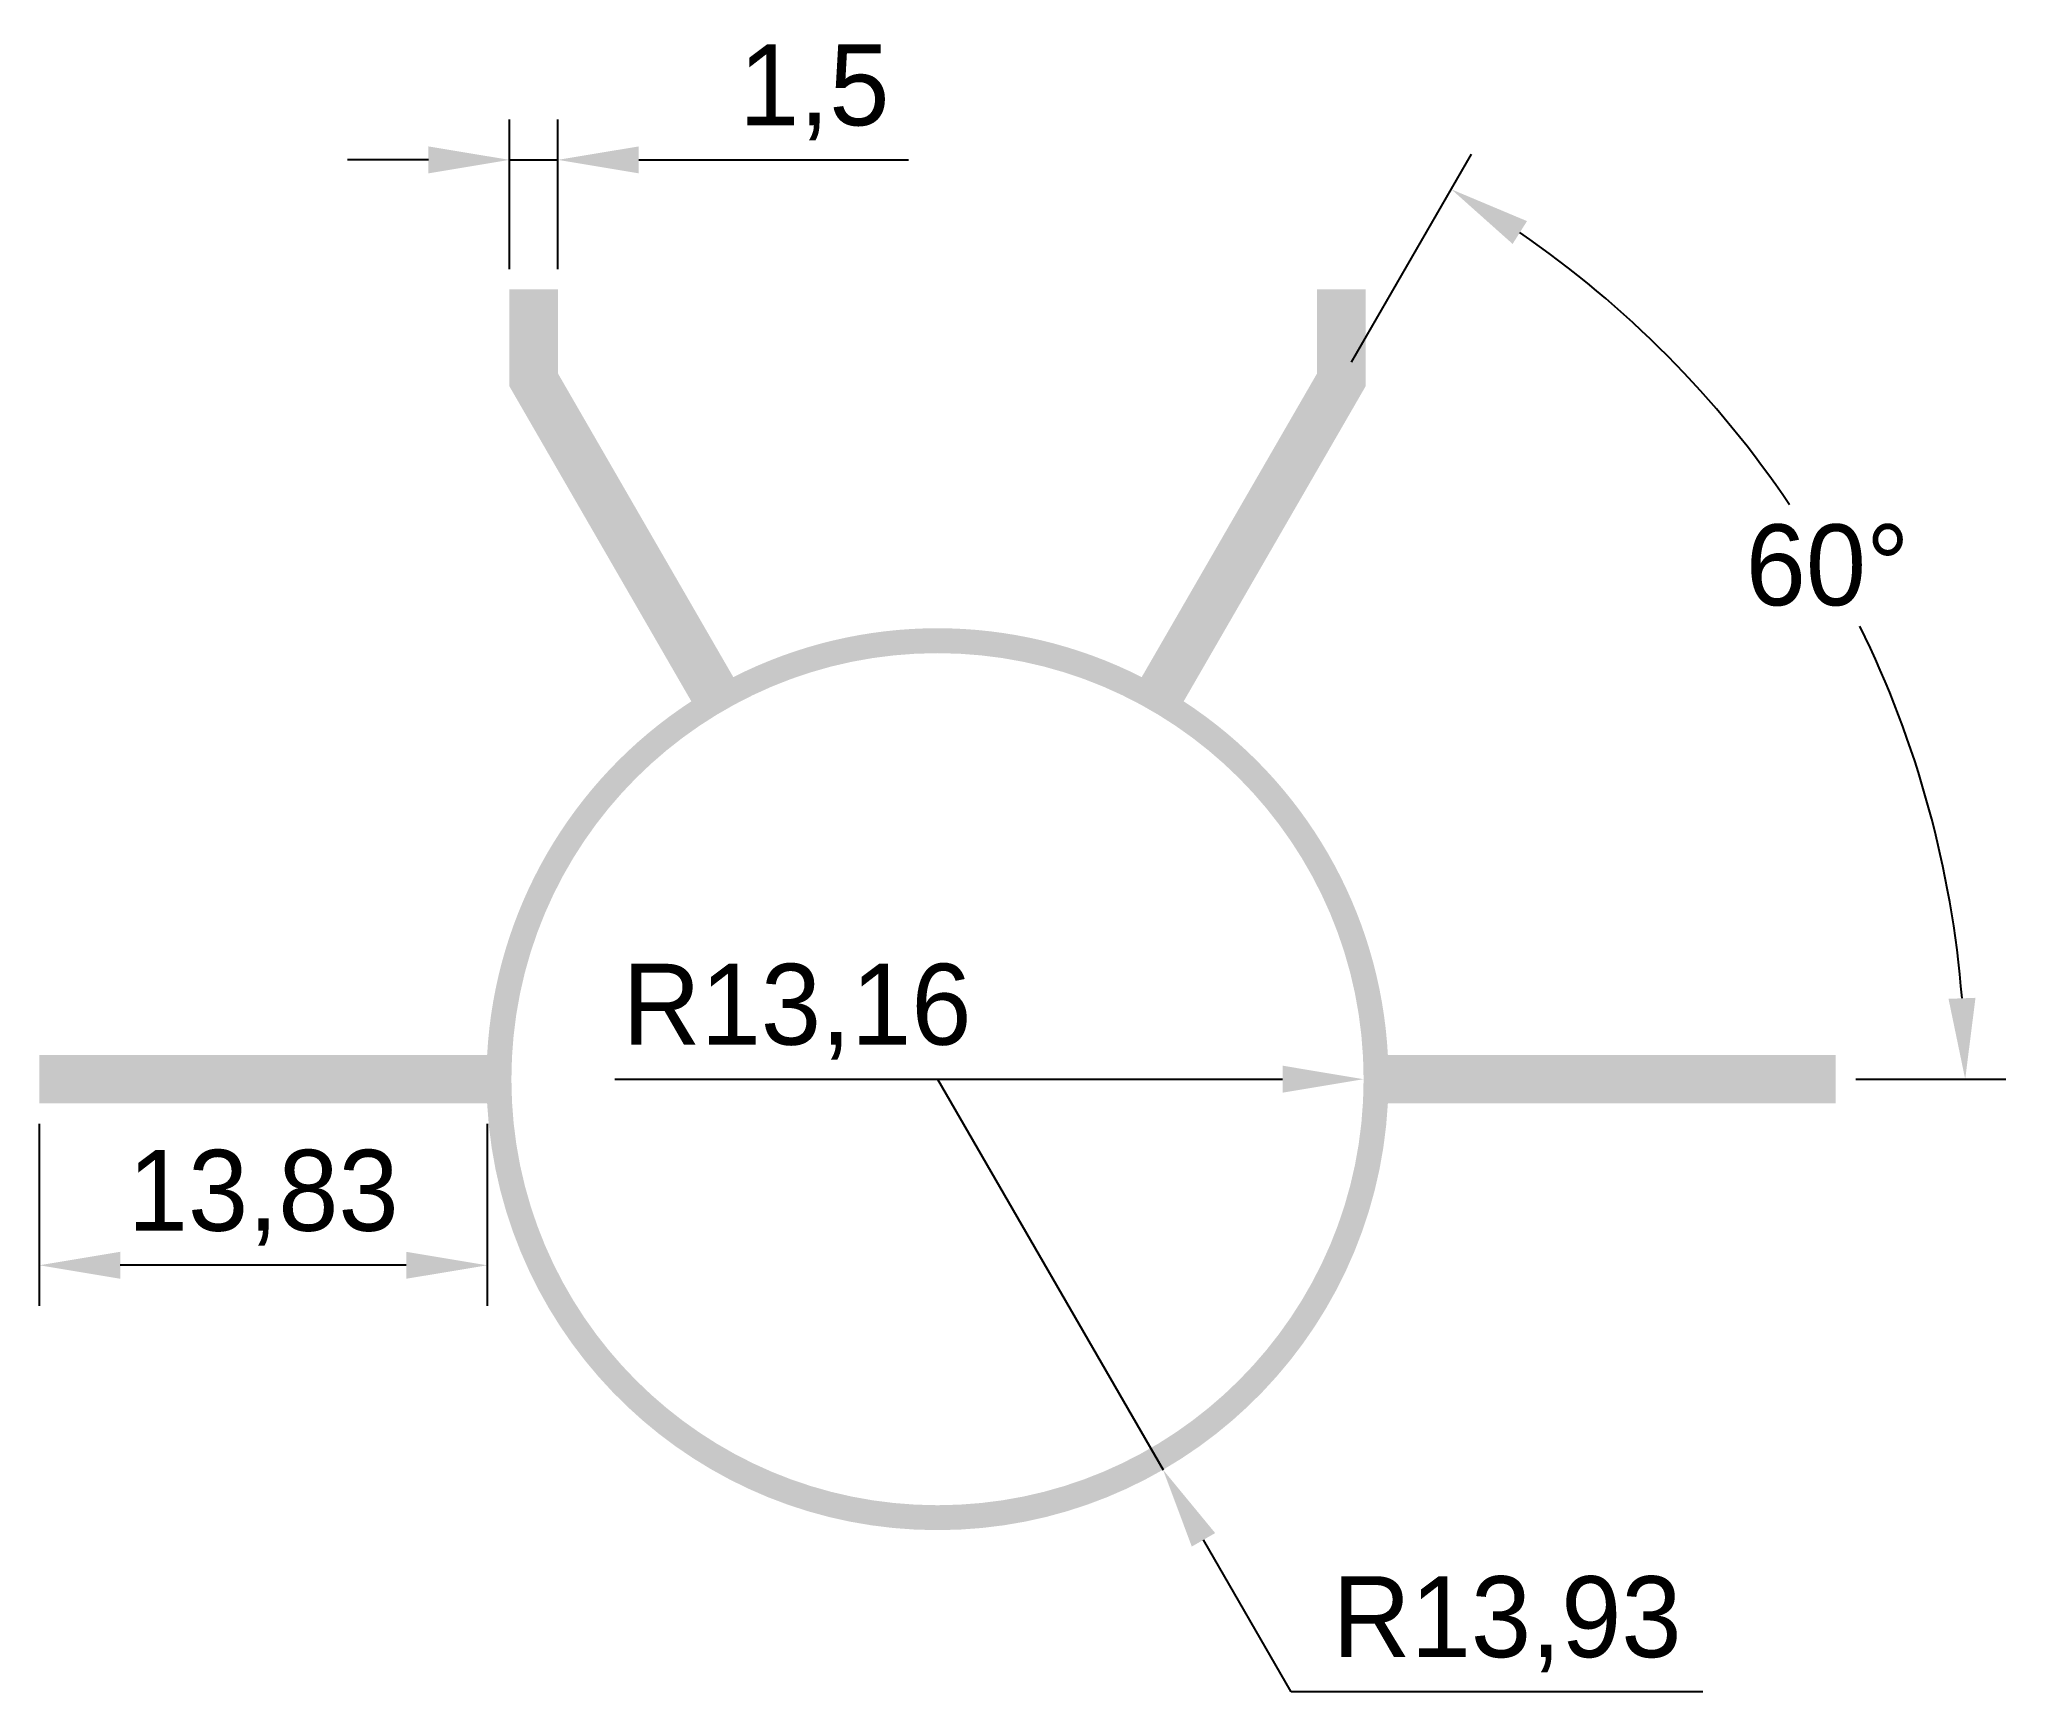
# Model space of a CAD drawing. Header units: millimetres. Extents: x 82.3 to 143, y 152.1 to 203.1.
import ezdxf

# ---------------------------------------------------------------- set-up
doc = ezdxf.new("R2010")
doc.units = ezdxf.units.MM
doc.layers.add('Cotas', color=1, linetype='Continuous')
doc.layers.add('Principal', color=7, linetype='Continuous')
doc.dimstyles.new('ISO-25', dxfattribs={"dimtxt": 2.5, "dimasz": 2.5, "dimexe": 1.25, "dimexo": 0.625, "dimtad": 1, "dimtih": 1, "dimtoh": 1, "dimtxsty": 'Standard', "dimcen": 2.5, "dimclrt": 252, "dimadec": 0, "dimazin": 0, "dimtfac": 1, "dimtmove": 0, "dimatfit": 3, "dimfxl": 1, "dimarcsym": 0})

# ---------------------------------------------------------------- blocks, each defined once
blk = doc.blocks.new('*D0')
at = {"layer": 'Cotas', "color": 0, "lineweight": -2}
for p, q in [((122.786, 193.146), (126.495, 199.57)), ((138.365, 171), (142.99, 171))]:
    blk.add_line(p, q, dxfattribs=at)
for start, end in [(33.99176, 55.48593), (4.51407, 26.163)]:
    blk.add_arc((110, 171), 31.74, start, end, dxfattribs=at)
at = {"layer": 'Cotas', "color": 0}
for points in [[(127.762, 196.801), (128.207, 197.506), (125.87, 198.488)], [(142.058, 173.514), (141.225, 173.482), (141.74, 171)]]:
    blk.add_solid(points, dxfattribs=at)
at = {"layer": 'Cotas', "color": 252, "insert": (137.488, 186.87), "char_height": 2.5, "attachment_point": 5}
blk.add_mtext('60°', dxfattribs=at)
blk = doc.blocks.new('*D1')
at = {"layer": 'Cotas', "color": 0, "lineweight": -2}
for p, q in [((100.035, 171), (111.91, 171)), ((111.91, 171), (120.66, 171))]:
    blk.add_line(p, q, dxfattribs=at)
at = {"layer": 'Cotas', "color": 0}
blk.add_solid([(120.66, 171.417), (120.66, 170.583), (123.16, 171)], dxfattribs=at)
at = {"layer": 'Cotas', "color": 252, "insert": (105.66, 173.083), "char_height": 2.5, "attachment_point": 5}
blk.add_mtext('R13,16', dxfattribs=at)
blk = doc.blocks.new('*D2')
at = {"layer": 'Cotas', "color": 0, "lineweight": -2}
for p, q in [((110, 171), (116.965, 158.936)), ((120.923, 152.08), (118.215, 156.771)), ((133.632, 152.08), (120.923, 152.08))]:
    blk.add_line(p, q, dxfattribs=at)
at = {"layer": 'Cotas', "color": 0}
blk.add_solid([(118.576, 156.98), (117.854, 156.563), (116.965, 158.936)], dxfattribs=at)
at = {"layer": 'Cotas', "color": 252, "insert": (127.59, 154.164), "char_height": 2.5, "attachment_point": 5}
blk.add_mtext('R13,93', dxfattribs=at)
blk = doc.blocks.new('*D3')
at = {"layer": 'Cotas', "color": 0, "lineweight": -2}
for p, q in [((82.26, 169.626), (82.26, 164.001)), ((96.09, 169.626), (96.09, 164.001)), ((93.59, 165.251), (84.76, 165.251))]:
    blk.add_line(p, q, dxfattribs=at)
at = {"layer": 'Cotas', "color": 0}
for points in [[(84.76, 165.668), (84.76, 164.835), (82.26, 165.251)], [(93.59, 165.668), (93.59, 164.835), (96.09, 165.251)]]:
    blk.add_solid(points, dxfattribs=at)
at = {"layer": 'Cotas', "color": 252, "insert": (89.175, 167.335), "char_height": 2.5, "attachment_point": 5}
blk.add_mtext('13,83', dxfattribs=at)
blk = doc.blocks.new('*D4')
at = {"layer": 'Cotas', "color": 0, "lineweight": -2}
for p, q in [((96.778, 196.023), (96.778, 200.648)), ((98.275, 196.023), (98.275, 200.648)), ((94.278, 199.398), (91.778, 199.398)), ((96.778, 199.398), (98.275, 199.398)), ((100.775, 199.398), (109.109, 199.398))]:
    blk.add_line(p, q, dxfattribs=at)
at = {"layer": 'Cotas', "color": 0}
for points in [[(94.278, 199.814), (94.278, 198.981), (96.778, 199.398)], [(100.775, 199.814), (100.775, 198.981), (98.275, 199.398)]]:
    blk.add_solid(points, dxfattribs=at)
at = {"layer": 'Cotas', "color": 252, "insert": (106.192, 201.481), "char_height": 2.5, "attachment_point": 5}
blk.add_mtext('1,5', dxfattribs=at)

msp = doc.modelspace()

# ---------------------------------------------------------------- hatches: boundary and pattern name
at = {"layer": 'Principal'}
h = msp.add_hatch(color=256, dxfattribs=at)
edge = h.paths.add_edge_path()
edge.add_line((96.778, 192.404), (102.397, 182.672))
edge.add_arc((110, 171), 13.93, 123.08015, 176.91985)
edge.add_line((96.09, 171.749), (82.26, 171.749))
edge.add_line((82.26, 171.749), (82.26, 170.251))
edge.add_line((82.26, 170.251), (96.09, 170.251))
edge.add_arc((110, 171), 13.93, 183.08015, 356.91985)
edge.add_line((123.91, 170.251), (137.74, 170.251))
edge.add_line((137.74, 170.251), (137.74, 171.748))
edge.add_line((137.74, 171.748), (123.91, 171.748))
edge.add_arc((110, 171), 13.93, 3.08015, 56.91985)
edge.add_line((117.603, 182.672), (123.222, 192.404))
edge.add_line((123.222, 192.404), (123.222, 195.398))
edge.add_line((123.222, 195.398), (121.725, 195.398))
edge.add_line((121.725, 195.398), (121.725, 192.805))
edge.add_line((121.725, 192.805), (116.307, 183.421))
edge.add_arc((110, 171), 13.93, 63.08015, 116.91985)
edge.add_line((103.693, 183.421), (98.275, 192.805))
edge.add_line((98.275, 192.805), (98.275, 195.398))
edge.add_line((98.275, 195.398), (96.778, 195.398))
edge.add_line((96.778, 195.398), (96.778, 192.404))
edge = h.paths.add_edge_path(flags=16)
edge.add_arc((110, 171), 13.16, 0, 360)

# ---------------------------------------------------------------- dimensions: what is measured, and where the dimension line sits
at = {"layer": 'Cotas'}
for base, p1, p2, picture, middle in [((98.275, 199.398), (96.778, 195.398), (98.275, 195.398), '*D4', (106.192, 201.481)), ((82.26, 165.251), (96.09, 170.251), (82.26, 170.251), '*D3', (89.175, 167.335))]:
    dim = msp.add_linear_dim(base=base, p1=p1, p2=p2, dimstyle='ISO-25', dxfattribs=at)
    dim.commit()
    dim.dimension.update_dxf_attribs({"geometry": picture, "text_midpoint": middle})
dim = msp.add_angular_dim_2l(base=(139.826, 181.856), line1=((110, 171), (137.74, 171)), line2=((110, 171), (122.473, 192.604)), dimstyle='ISO-25', dxfattribs=at)
dim.commit()
dim.dimension.update_dxf_attribs({"geometry": '*D0', "text_midpoint": (137.488, 186.87)})
dim = msp.add_radius_dim(center=(110, 171), mpoint=(123.16, 171), dimstyle='ISO-25', dxfattribs=at)
dim.commit()
dim.dimension.update_dxf_attribs({"geometry": '*D1', "text_midpoint": (111.91, 171), "dimtype": 164})
dim = msp.add_radius_dim(center=(110, 171), mpoint=(116.965, 158.936), dimstyle='ISO-25', dxfattribs=at)
dim.commit()
dim.dimension.update_dxf_attribs({"geometry": '*D2', "text_midpoint": (127.59, 154.164)})

doc.saveas('drawing.dxf')
